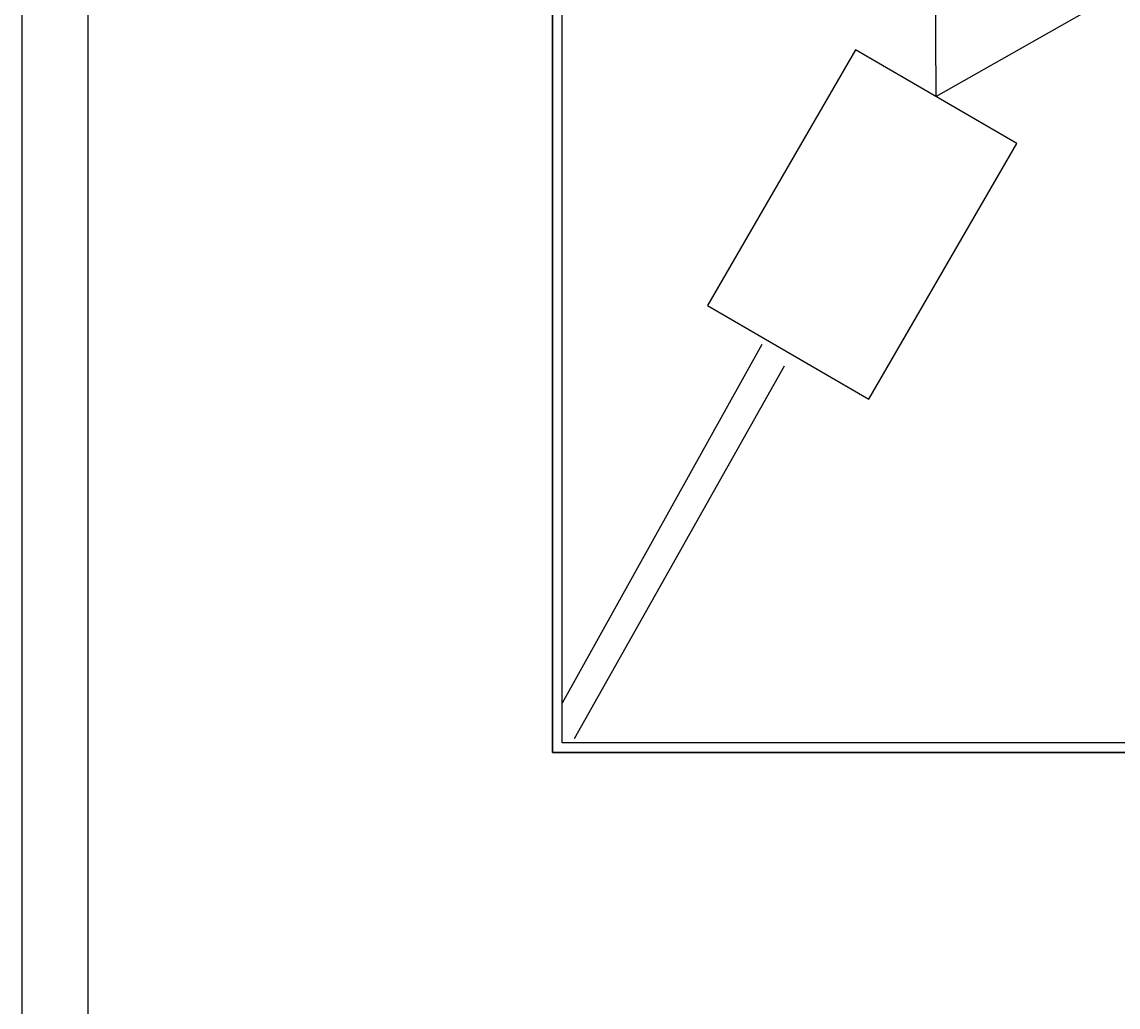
# Model space of a CAD drawing. Header units: inches. Extents: x -1841 to -80, y -100 to 1021.
# Drawn here: x -1023.92 to -1014.35, y 229.68 to 238.28 of the extents above; entities that cross this region are included whole.
import ezdxf

# ---------------------------------------------------------------- set-up
doc = ezdxf.new("R2010")
doc.units = ezdxf.units.IN
doc.header["$MEASUREMENT"] = 0
doc.layers.add('PDF_Geometry', color=7, linetype='Continuous', true_color=0x777777)

msp = doc.modelspace()

# ---------------------------------------------------------------- linework, layer by layer
at = {"color": 7, "lineweight": 25}
for p, q in [((-1017.4557, 235.464), (-1019.1987, 232.3365)), ((-1017.2614, 235.2762), (-1019.094, 232.0245))]:
    msp.add_line(p, q, dxfattribs=at)
at = {"layer": 'PDF_Geometry', "color": 7, "lineweight": 25}
for points in [[(-999.1808, 298.0035), (-999.1808, 295.6045), (-961.7061, 295.6045), (-961.7061, 231.9058), (-1019.2831, 231.9058), (-1019.2831, 238.5239), (-1023.9157, 238.5239), (-1023.9157, 209.239)], [(-1019.2831, 295.5218), (-1017.794, 295.5218), (-1019.2831, 295.5218), (-1019.2831, 264.8306), (-1019.2831, 295.6045), (-1019.2831, 264.8306), (-1019.2831, 231.9058)], [(-970.9713, 231.9885), (-1019.2003, 231.9885), (-1019.2003, 264.8306), (-1019.2003, 295.439), (-1017.794, 295.439), (-1017.794, 295.5218), (-1017.794, 295.6045), (-1016.7186, 295.6045), (-1016.7186, 276.9912), (-1017.794, 276.9912), (-1017.794, 295.6045)], [(-961.7061, 231.9058), (-1019.2831, 231.9058), (-1019.2831, 264.8306), (-1019.2831, 233.8085)], [(-1023.3366, 222.3096), (-1023.3366, 247.0446)], [(-1019.2831, 231.9058), (-970.9713, 231.9058), (-1019.2831, 231.9058)]]:
    msp.add_lwpolyline(points, dxfattribs=at)
for points in [[(-1014.5341, 238.4239), (-1015.9356, 237.6279), (-1015.9435, 239.2397)], [(-1015.2309, 237.22), (-1016.6403, 238.0358), (-1017.9319, 235.8043), (-1016.5225, 234.9885)]]:
    msp.add_lwpolyline(points, close=True, dxfattribs=at)

doc.saveas('drawing.dxf')
